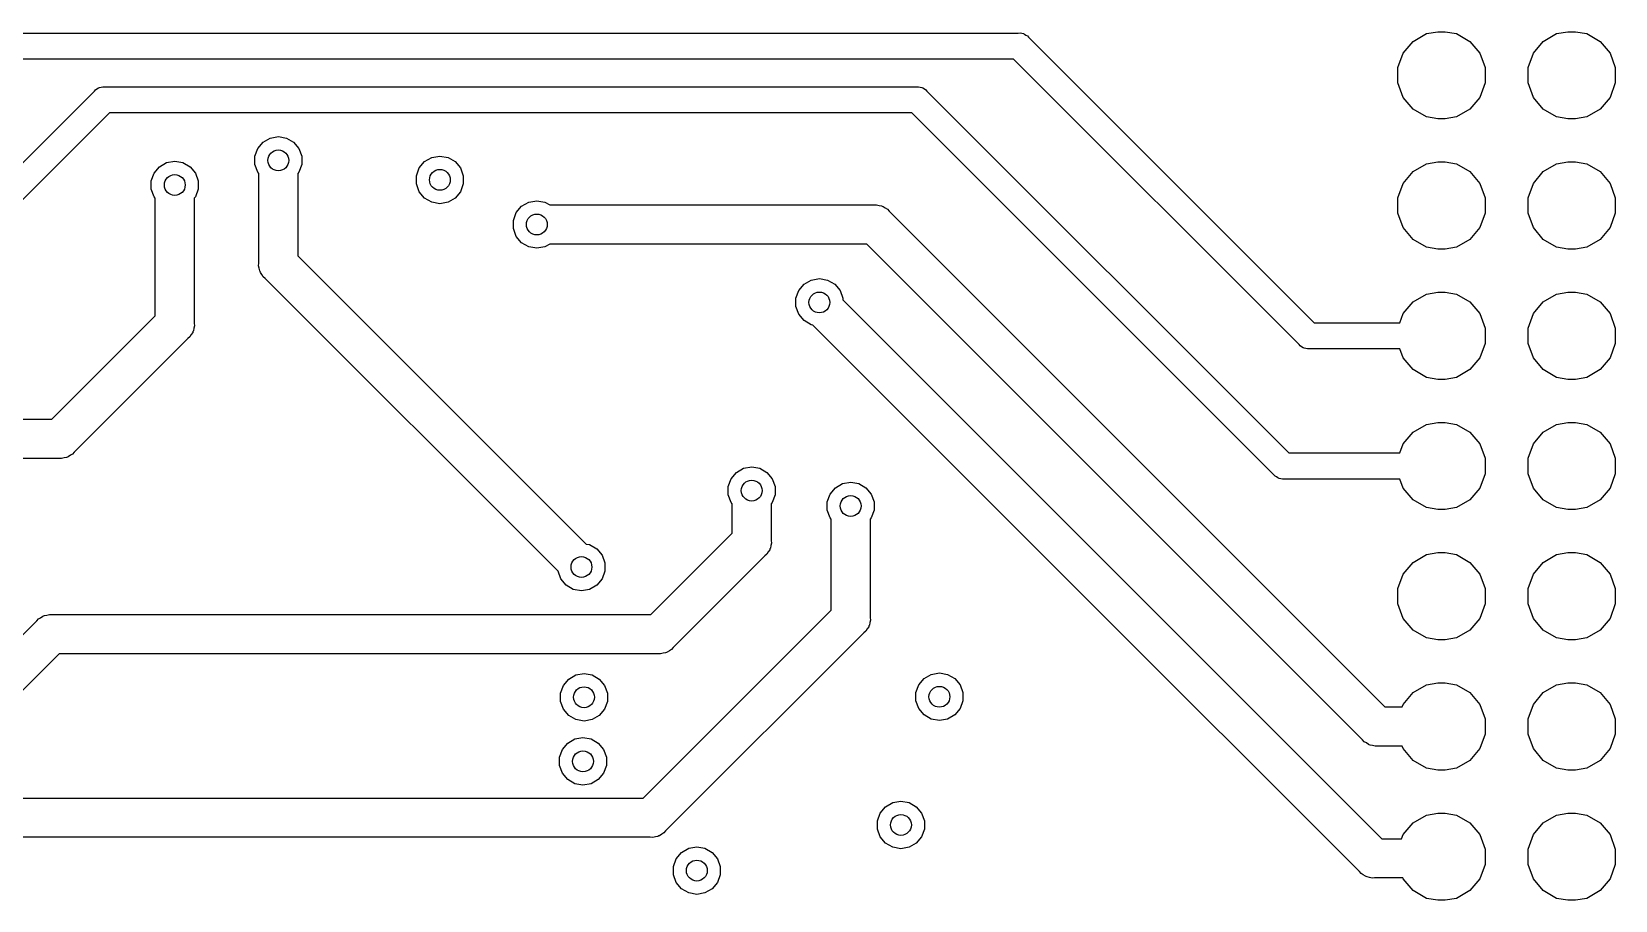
# Model space of a CAD drawing. Extents: x 91.8 to 190.2, y -113.9 to -59.9.
# Drawn here: x 157.4 to 188.28, y -94.12 to -77.18 of the extents above; entities that cross this region are included whole.
import ezdxf

# ---------------------------------------------------------------- set-up
doc = ezdxf.new("R2010")
doc.units = 0
doc.header["$MEASUREMENT"] = 0
doc.layers.add('BLACK', color=7, linetype='CONTINUOUS')

msp = doc.modelspace()

# ---------------------------------------------------------------- linework, layer by layer
at = {"layer": 'BLACK', "linetype": 'CONTINUOUS'}
for p, q in [((184.595, -77.2189), (184.816, -77.18)), ((184.816, -77.18), (184.964, -77.18)), ((184.964, -77.18), (185.185, -77.2189)), ((187.135, -77.2189), (187.356, -77.18)), ((187.356, -77.18), (187.504, -77.18)), ((187.504, -77.18), (187.725, -77.2189)), ((151.561, -77.206), (176.639, -77.206)), ((176.639, -77.206), (176.672, -77.2031)), ((176.672, -77.2031), (176.705, -77.2118)), ((176.705, -77.2118), (176.738, -77.2176)), ((176.738, -77.2176), (176.748, -77.2233)), ((176.748, -77.2233), (176.759, -77.2262)), ((176.759, -77.2262), (176.787, -77.2456)), ((176.787, -77.2456), (176.816, -77.2624)), ((176.816, -77.2624), (176.837, -77.2882)), ((176.837, -77.2882), (182.405, -82.856)), ((184.143, -77.5984), (184.335, -77.3688)), ((184.335, -77.3688), (184.595, -77.2189)), ((185.185, -77.2189), (185.445, -77.3688)), ((185.445, -77.3688), (185.637, -77.5984)), ((186.683, -77.5984), (186.875, -77.3688)), ((186.875, -77.3688), (187.135, -77.2189)), ((187.725, -77.2189), (187.985, -77.3688)), ((187.985, -77.3688), (188.177, -77.5984)), ((176.545, -77.714), (151.655, -77.714)), ((182.113, -83.2818), (176.545, -77.714)), ((184.04, -77.8801), (184.143, -77.5984)), ((185.637, -77.5984), (185.74, -77.8801)), ((186.58, -77.8801), (186.683, -77.5984)), ((188.177, -77.5984), (188.28, -77.8801)), ((184.04, -78.1799), (184.04, -77.8801)), ((185.74, -77.8801), (185.74, -78.1799)), ((186.58, -78.1799), (186.58, -77.8801)), ((188.28, -77.8801), (188.28, -78.1799)), ((154.755, -82.206), (158.623, -78.3382)), ((158.623, -78.3382), (158.644, -78.3124)), ((158.644, -78.3124), (158.673, -78.2956)), ((158.673, -78.2956), (158.701, -78.2762)), ((158.701, -78.2762), (158.712, -78.2733)), ((158.712, -78.2733), (158.722, -78.2676)), ((158.722, -78.2676), (158.755, -78.2618)), ((158.755, -78.2618), (158.788, -78.2531)), ((158.788, -78.2531), (158.821, -78.256)), ((158.821, -78.256), (174.659, -78.256)), ((174.659, -78.256), (174.692, -78.2531)), ((174.692, -78.2531), (174.725, -78.2618)), ((174.725, -78.2618), (174.758, -78.2676)), ((174.758, -78.2676), (174.768, -78.2733)), ((174.768, -78.2733), (174.779, -78.2762)), ((174.779, -78.2762), (174.807, -78.2956)), ((174.807, -78.2956), (174.836, -78.3124)), ((174.836, -78.3124), (174.857, -78.3382)), ((174.857, -78.3382), (181.915, -85.396)), ((184.143, -78.4616), (184.04, -78.1799)), ((185.74, -78.1799), (185.637, -78.4616)), ((186.683, -78.4616), (186.58, -78.1799)), ((188.28, -78.1799), (188.177, -78.4616)), ((184.335, -78.6912), (184.143, -78.4616)), ((184.595, -78.8411), (184.335, -78.6912)), ((185.445, -78.6912), (185.185, -78.8411)), ((185.637, -78.4616), (185.445, -78.6912)), ((186.875, -78.6912), (186.683, -78.4616)), ((187.135, -78.8411), (186.875, -78.6912)), ((187.985, -78.6912), (187.725, -78.8411)), ((188.177, -78.4616), (187.985, -78.6912)), ((158.915, -78.764), (155.047, -82.6318)), ((174.565, -78.764), (158.915, -78.764)), ((181.623, -85.8218), (174.565, -78.764)), ((184.816, -78.88), (184.595, -78.8411)), ((184.964, -78.88), (184.816, -78.88)), ((185.185, -78.8411), (184.964, -78.88)), ((187.356, -78.88), (187.135, -78.8411)), ((187.504, -78.88), (187.356, -78.88)), ((187.725, -78.8411), (187.504, -78.88)), ((161.808, -79.4579), (161.912, -79.3344)), ((161.912, -79.3344), (162.051, -79.2537)), ((162.051, -79.2537), (162.21, -79.2257)), ((162.21, -79.2257), (162.369, -79.2537)), ((162.369, -79.2537), (162.508, -79.3344)), ((162.508, -79.3344), (162.612, -79.4579)), ((161.753, -79.6094), (161.808, -79.4579)), ((161.753, -79.7706), (161.753, -79.6094)), ((162.612, -79.4579), (162.667, -79.6094)), ((162.667, -79.6094), (162.667, -79.7706)), ((165.062, -79.7144), (165.201, -79.6337)), ((165.201, -79.6337), (165.36, -79.6057)), ((165.36, -79.6057), (165.519, -79.6337)), ((165.519, -79.6337), (165.658, -79.7144)), ((159.733, -80.0894), (159.788, -79.9379)), ((159.788, -79.9379), (159.892, -79.8144)), ((159.892, -79.8144), (160.031, -79.7337)), ((160.031, -79.7337), (160.19, -79.7057)), ((160.19, -79.7057), (160.349, -79.7337)), ((160.349, -79.7337), (160.488, -79.8144)), ((160.488, -79.8144), (160.592, -79.9379)), ((160.592, -79.9379), (160.647, -80.0894)), ((161.808, -79.9221), (161.753, -79.7706)), ((161.829, -79.9472), (161.808, -79.9221)), ((161.829, -81.6934), (161.829, -79.9472)), ((162.612, -79.9221), (162.591, -79.9472)), ((162.591, -79.9472), (162.591, -81.5522)), ((162.667, -79.7706), (162.612, -79.9221)), ((164.903, -79.9894), (164.958, -79.8379)), ((164.958, -79.8379), (165.062, -79.7144)), ((165.658, -79.7144), (165.762, -79.8379)), ((165.762, -79.8379), (165.817, -79.9894)), ((184.143, -80.1384), (184.335, -79.9088)), ((184.335, -79.9088), (184.595, -79.7589)), ((184.595, -79.7589), (184.816, -79.72)), ((184.816, -79.72), (184.964, -79.72)), ((184.964, -79.72), (185.185, -79.7589)), ((185.185, -79.7589), (185.445, -79.9088)), ((185.445, -79.9088), (185.637, -80.1384)), ((186.683, -80.1384), (186.875, -79.9088)), ((186.875, -79.9088), (187.135, -79.7589)), ((187.135, -79.7589), (187.356, -79.72)), ((187.356, -79.72), (187.504, -79.72)), ((187.504, -79.72), (187.725, -79.7589)), ((187.725, -79.7589), (187.985, -79.9088)), ((187.985, -79.9088), (188.177, -80.1384)), ((159.733, -80.2506), (159.733, -80.0894)), ((159.788, -80.4021), (159.733, -80.2506)), ((160.647, -80.2506), (160.592, -80.4021)), ((160.647, -80.0894), (160.647, -80.2506)), ((164.903, -80.1506), (164.903, -79.9894)), ((164.958, -80.3021), (164.903, -80.1506)), ((165.817, -80.1506), (165.762, -80.3021)), ((165.817, -79.9894), (165.817, -80.1506)), ((184.04, -80.4201), (184.143, -80.1384)), ((185.637, -80.1384), (185.74, -80.4201)), ((186.58, -80.4201), (186.683, -80.1384)), ((188.177, -80.1384), (188.28, -80.4201)), ((159.809, -80.4272), (159.788, -80.4021)), ((159.809, -82.7222), (159.809, -80.4272)), ((160.592, -80.4021), (160.571, -80.4272)), ((160.571, -80.4272), (160.571, -82.8634)), ((165.062, -80.4256), (164.958, -80.3021)), ((165.201, -80.5063), (165.062, -80.4256)), ((165.36, -80.5343), (165.201, -80.5063)), ((165.519, -80.5063), (165.36, -80.5343)), ((165.658, -80.4256), (165.519, -80.5063)), ((165.762, -80.3021), (165.658, -80.4256)), ((166.848, -80.7079), (166.952, -80.5844)), ((166.952, -80.5844), (167.091, -80.5037)), ((167.091, -80.5037), (167.25, -80.4757)), ((167.25, -80.4757), (167.409, -80.5037)), ((167.409, -80.5037), (167.504, -80.559)), ((167.504, -80.559), (173.823, -80.559)), ((173.823, -80.559), (173.874, -80.5546)), ((173.874, -80.5546), (173.923, -80.5677)), ((173.923, -80.5677), (173.972, -80.5765)), ((173.972, -80.5765), (173.987, -80.585)), ((173.987, -80.585), (174.004, -80.5894)), ((174.004, -80.5894), (174.045, -80.6184)), ((184.04, -80.7199), (184.04, -80.4201)), ((185.74, -80.4201), (185.74, -80.7199)), ((186.58, -80.7199), (186.58, -80.4201)), ((188.28, -80.4201), (188.28, -80.7199)), ((166.793, -80.8594), (166.848, -80.7079)), ((166.793, -81.0206), (166.793, -80.8594)), ((174.045, -80.6184), (174.089, -80.6436)), ((174.089, -80.6436), (174.121, -80.6824)), ((174.121, -80.6824), (183.788, -90.349)), ((184.143, -81.0016), (184.04, -80.7199)), ((185.74, -80.7199), (185.637, -81.0016)), ((186.683, -81.0016), (186.58, -80.7199)), ((188.28, -80.7199), (188.177, -81.0016)), ((166.848, -81.1721), (166.793, -81.0206)), ((166.952, -81.2956), (166.848, -81.1721)), ((184.335, -81.2312), (184.143, -81.0016)), ((185.637, -81.0016), (185.445, -81.2312)), ((186.875, -81.2312), (186.683, -81.0016)), ((188.177, -81.0016), (187.985, -81.2312)), ((167.091, -81.3763), (166.952, -81.2956)), ((167.25, -81.4043), (167.091, -81.3763)), ((167.409, -81.3763), (167.25, -81.4043)), ((167.504, -81.321), (167.409, -81.3763)), ((173.682, -81.321), (167.504, -81.321)), ((183.349, -90.9876), (173.682, -81.321)), ((184.595, -81.3811), (184.335, -81.2312)), ((184.816, -81.42), (184.595, -81.3811)), ((184.964, -81.42), (184.816, -81.42)), ((185.185, -81.3811), (184.964, -81.42)), ((185.445, -81.2312), (185.185, -81.3811)), ((187.135, -81.3811), (186.875, -81.2312)), ((187.356, -81.42), (187.135, -81.3811)), ((187.504, -81.42), (187.356, -81.42)), ((187.725, -81.3811), (187.504, -81.42)), ((187.985, -81.2312), (187.725, -81.3811)), ((161.825, -81.7437), (161.829, -81.6934)), ((161.838, -81.7926), (161.825, -81.7437)), ((161.846, -81.8423), (161.838, -81.7926)), ((162.591, -81.5522), (168.211, -87.1717)), ((161.855, -81.8571), (161.846, -81.8423)), ((161.859, -81.8735), (161.855, -81.8571)), ((161.888, -81.9149), (161.859, -81.8735)), ((161.914, -81.9587), (161.888, -81.9149)), ((161.952, -81.9912), (161.914, -81.9587)), ((167.663, -87.7022), (161.952, -81.9912)), ((172.358, -82.2279), (172.462, -82.1044)), ((172.462, -82.1044), (172.601, -82.0237)), ((172.601, -82.0237), (172.76, -81.9957)), ((172.76, -81.9957), (172.919, -82.0237)), ((172.919, -82.0237), (173.058, -82.1044)), ((173.058, -82.1044), (173.162, -82.2279)), ((172.303, -82.3794), (172.358, -82.2279)), ((172.303, -82.5406), (172.303, -82.3794)), ((173.162, -82.2279), (173.217, -82.3794)), ((173.217, -82.3794), (173.217, -82.4084)), ((173.217, -82.4084), (178.423, -87.6142)), ((184.143, -82.6784), (184.335, -82.4488)), ((184.335, -82.4488), (184.595, -82.2989)), ((184.595, -82.2989), (184.816, -82.26)), ((184.816, -82.26), (184.964, -82.26)), ((184.964, -82.26), (185.185, -82.2989)), ((185.185, -82.2989), (185.445, -82.4488)), ((185.445, -82.4488), (185.637, -82.6784)), ((186.683, -82.6784), (186.875, -82.4488)), ((186.875, -82.4488), (187.135, -82.2989)), ((187.135, -82.2989), (187.356, -82.26)), ((187.356, -82.26), (187.504, -82.26)), ((187.504, -82.26), (187.725, -82.2989)), ((187.725, -82.2989), (187.985, -82.4488)), ((187.985, -82.4488), (188.177, -82.6784)), ((157.792, -84.739), (159.809, -82.7222)), ((172.358, -82.6921), (172.303, -82.5406)), ((172.462, -82.8156), (172.358, -82.6921)), ((184.078, -82.856), (184.143, -82.6784)), ((185.637, -82.6784), (185.74, -82.9601)), ((186.58, -82.9601), (186.683, -82.6784)), ((188.177, -82.6784), (188.28, -82.9601)), ((160.541, -83.0435), (160.512, -83.0849)), ((160.545, -83.0271), (160.541, -83.0435)), ((160.554, -83.0123), (160.545, -83.0271)), ((160.562, -82.9625), (160.554, -83.0123)), ((160.575, -82.9137), (160.562, -82.9625)), ((160.571, -82.8634), (160.575, -82.9137)), ((172.601, -82.8963), (172.462, -82.8156)), ((172.633, -82.9019), (172.601, -82.8963)), ((177.884, -88.153), (172.633, -82.9019)), ((182.405, -82.856), (184.078, -82.856)), ((185.74, -82.9601), (185.74, -83.2599)), ((186.58, -83.2599), (186.58, -82.9601)), ((188.28, -82.9601), (188.28, -83.2599)), ((160.448, -83.1612), (158.231, -85.3776)), ((160.486, -83.1287), (160.448, -83.1612)), ((160.512, -83.0849), (160.486, -83.1287)), ((182.134, -83.3076), (182.113, -83.2818)), ((182.163, -83.3244), (182.134, -83.3076)), ((182.191, -83.3438), (182.163, -83.3244)), ((182.202, -83.3467), (182.191, -83.3438)), ((182.212, -83.3524), (182.202, -83.3467)), ((182.245, -83.3582), (182.212, -83.3524)), ((182.278, -83.3669), (182.245, -83.3582)), ((182.311, -83.364), (182.278, -83.3669)), ((184.078, -83.364), (182.311, -83.364)), ((184.143, -83.5416), (184.078, -83.364)), ((185.74, -83.2599), (185.637, -83.5416)), ((186.683, -83.5416), (186.58, -83.2599)), ((188.28, -83.2599), (188.177, -83.5416)), ((184.335, -83.7712), (184.143, -83.5416)), ((185.637, -83.5416), (185.445, -83.7712)), ((186.875, -83.7712), (186.683, -83.5416)), ((188.177, -83.5416), (187.985, -83.7712)), ((184.595, -83.9211), (184.335, -83.7712)), ((184.816, -83.96), (184.595, -83.9211)), ((184.964, -83.96), (184.816, -83.96)), ((185.185, -83.9211), (184.964, -83.96)), ((185.445, -83.7712), (185.185, -83.9211)), ((187.135, -83.9211), (186.875, -83.7712)), ((187.356, -83.96), (187.135, -83.9211)), ((187.504, -83.96), (187.356, -83.96)), ((187.725, -83.9211), (187.504, -83.96)), ((187.985, -83.7712), (187.725, -83.9211)), ((150.88, -84.739), (157.792, -84.739)), ((184.335, -84.9888), (184.595, -84.8389)), ((184.595, -84.8389), (184.816, -84.8)), ((184.816, -84.8), (184.964, -84.8)), ((184.964, -84.8), (185.185, -84.8389)), ((185.185, -84.8389), (185.445, -84.9888)), ((186.875, -84.9888), (187.135, -84.8389)), ((187.135, -84.8389), (187.356, -84.8)), ((187.356, -84.8), (187.504, -84.8)), ((187.504, -84.8), (187.725, -84.8389)), ((187.725, -84.8389), (187.985, -84.9888)), ((184.078, -85.396), (184.143, -85.2184)), ((184.143, -85.2184), (184.335, -84.9888)), ((185.445, -84.9888), (185.637, -85.2184)), ((185.637, -85.2184), (185.74, -85.5001)), ((186.58, -85.5001), (186.683, -85.2184)), ((186.683, -85.2184), (186.875, -84.9888)), ((187.985, -84.9888), (188.177, -85.2184)), ((188.177, -85.2184), (188.28, -85.5001)), ((157.933, -85.501), (150.949, -85.501)), ((157.984, -85.5054), (157.933, -85.501)), ((158.033, -85.4923), (157.984, -85.5054)), ((158.082, -85.4835), (158.033, -85.4923)), ((158.097, -85.475), (158.082, -85.4835)), ((158.113, -85.4706), (158.097, -85.475)), ((158.155, -85.4416), (158.113, -85.4706)), ((158.199, -85.4164), (158.155, -85.4416)), ((158.231, -85.3776), (158.199, -85.4164)), ((181.915, -85.396), (184.078, -85.396)), ((185.74, -85.5001), (185.74, -85.7999)), ((186.58, -85.7999), (186.58, -85.5001)), ((188.28, -85.5001), (188.28, -85.7999)), ((171.038, -85.8979), (171.142, -85.7744)), ((171.142, -85.7744), (171.281, -85.6937)), ((171.281, -85.6937), (171.44, -85.6657)), ((171.44, -85.6657), (171.599, -85.6937)), ((171.599, -85.6937), (171.738, -85.7744)), ((171.738, -85.7744), (171.842, -85.8979)), ((181.644, -85.8476), (181.623, -85.8218)), ((185.74, -85.7999), (185.637, -86.0816)), ((186.683, -86.0816), (186.58, -85.7999)), ((188.28, -85.7999), (188.177, -86.0816)), ((170.983, -86.0494), (171.038, -85.8979)), ((170.983, -86.2106), (170.983, -86.0494)), ((171.842, -85.8979), (171.897, -86.0494)), ((171.897, -86.0494), (171.897, -86.2106)), ((172.968, -86.1979), (173.072, -86.0744)), ((173.072, -86.0744), (173.211, -85.9937)), ((173.211, -85.9937), (173.37, -85.9657)), ((173.37, -85.9657), (173.529, -85.9937)), ((173.529, -85.9937), (173.668, -86.0744)), ((173.668, -86.0744), (173.772, -86.1979)), ((181.673, -85.8644), (181.644, -85.8476)), ((181.701, -85.8838), (181.673, -85.8644)), ((181.712, -85.8867), (181.701, -85.8838)), ((181.722, -85.8924), (181.712, -85.8867)), ((181.755, -85.8982), (181.722, -85.8924)), ((181.788, -85.9069), (181.755, -85.8982)), ((181.821, -85.904), (181.788, -85.9069)), ((184.078, -85.904), (181.821, -85.904)), ((184.143, -86.0816), (184.078, -85.904)), ((184.335, -86.3112), (184.143, -86.0816)), ((185.637, -86.0816), (185.445, -86.3112)), ((186.875, -86.3112), (186.683, -86.0816)), ((188.177, -86.0816), (187.985, -86.3112)), ((171.038, -86.3621), (170.983, -86.2106)), ((171.059, -86.3872), (171.038, -86.3621)), ((171.059, -86.9622), (171.059, -86.3872)), ((171.842, -86.3621), (171.821, -86.3872)), ((171.821, -86.3872), (171.821, -87.1034)), ((171.897, -86.2106), (171.842, -86.3621)), ((172.913, -86.3494), (172.968, -86.1979)), ((172.913, -86.5106), (172.913, -86.3494)), ((173.772, -86.1979), (173.827, -86.3494)), ((173.827, -86.3494), (173.827, -86.5106)), ((184.595, -86.4611), (184.335, -86.3112)), ((184.816, -86.5), (184.595, -86.4611)), ((185.185, -86.4611), (184.964, -86.5)), ((185.445, -86.3112), (185.185, -86.4611)), ((187.135, -86.4611), (186.875, -86.3112)), ((187.356, -86.5), (187.135, -86.4611)), ((187.725, -86.4611), (187.504, -86.5)), ((187.985, -86.3112), (187.725, -86.4611)), ((172.968, -86.6621), (172.913, -86.5106)), ((172.989, -86.6872), (172.968, -86.6621)), ((172.989, -88.4622), (172.989, -86.6872)), ((173.772, -86.6621), (173.751, -86.6872)), ((173.751, -86.6872), (173.751, -88.6034)), ((173.827, -86.5106), (173.772, -86.6621)), ((184.964, -86.5), (184.816, -86.5)), ((187.504, -86.5), (187.356, -86.5)), ((169.472, -88.549), (171.059, -86.9622)), ((168.211, -87.1717), (168.279, -87.1837)), ((168.279, -87.1837), (168.418, -87.2644)), ((168.418, -87.2644), (168.522, -87.3879)), ((168.522, -87.3879), (168.577, -87.5394)), ((171.736, -87.3687), (171.698, -87.4012)), ((171.762, -87.3249), (171.736, -87.3687)), ((171.791, -87.2835), (171.762, -87.3249)), ((171.795, -87.2671), (171.791, -87.2835)), ((171.804, -87.2523), (171.795, -87.2671)), ((171.812, -87.2025), (171.804, -87.2523)), ((171.825, -87.1537), (171.812, -87.2025)), ((171.821, -87.1034), (171.825, -87.1537)), ((184.335, -87.5288), (184.595, -87.3789)), ((184.595, -87.3789), (184.816, -87.34)), ((184.816, -87.34), (184.964, -87.34)), ((184.964, -87.34), (185.185, -87.3789)), ((185.185, -87.3789), (185.445, -87.5288)), ((186.875, -87.5288), (187.135, -87.3789)), ((187.135, -87.3789), (187.356, -87.34)), ((187.356, -87.34), (187.504, -87.34)), ((187.504, -87.34), (187.725, -87.3789)), ((187.725, -87.3789), (187.985, -87.5288)), ((168.577, -87.5394), (168.577, -87.7006)), ((171.698, -87.4012), (169.911, -89.1876)), ((178.423, -87.6142), (178.423, -87.6142)), ((178.423, -87.6142), (183.728, -92.919)), ((184.143, -87.7584), (184.335, -87.5288)), ((185.445, -87.5288), (185.637, -87.7584)), ((186.683, -87.7584), (186.875, -87.5288)), ((187.985, -87.5288), (188.177, -87.7584)), ((167.718, -87.8521), (167.663, -87.7022)), ((167.822, -87.9756), (167.718, -87.8521)), ((167.961, -88.0563), (167.822, -87.9756)), ((168.418, -87.9756), (168.279, -88.0563)), ((168.522, -87.8521), (168.418, -87.9756)), ((168.577, -87.7006), (168.522, -87.8521)), ((184.04, -88.0401), (184.143, -87.7584)), ((185.637, -87.7584), (185.74, -88.0401)), ((186.58, -88.0401), (186.683, -87.7584)), ((188.177, -87.7584), (188.28, -88.0401)), ((168.12, -88.0843), (167.961, -88.0563)), ((168.279, -88.0563), (168.12, -88.0843)), ((183.289, -93.5576), (177.884, -88.153)), ((177.884, -88.153), (177.884, -88.153)), ((184.04, -88.3399), (184.04, -88.0401)), ((185.74, -88.0401), (185.74, -88.3399)), ((186.58, -88.3399), (186.58, -88.0401)), ((188.28, -88.0401), (188.28, -88.3399)), ((157.531, -88.6336), (157.575, -88.6084)), ((157.575, -88.6084), (157.616, -88.5794)), ((157.616, -88.5794), (157.633, -88.575)), ((157.633, -88.575), (157.648, -88.5665)), ((157.648, -88.5665), (157.697, -88.5577)), ((157.697, -88.5577), (157.746, -88.5446)), ((157.746, -88.5446), (157.797, -88.549)), ((157.797, -88.549), (169.472, -88.549)), ((169.322, -92.129), (172.989, -88.4622)), ((173.751, -88.6034), (173.755, -88.6537)), ((184.143, -88.6216), (184.04, -88.3399)), ((184.335, -88.8512), (184.143, -88.6216)), ((185.637, -88.6216), (185.445, -88.8512)), ((185.74, -88.3399), (185.637, -88.6216)), ((186.683, -88.6216), (186.58, -88.3399)), ((186.875, -88.8512), (186.683, -88.6216)), ((188.177, -88.6216), (187.985, -88.8512)), ((188.28, -88.3399), (188.177, -88.6216)), ((155.329, -90.8417), (157.499, -88.6724)), ((157.499, -88.6724), (157.531, -88.6336)), ((173.628, -88.9012), (169.761, -92.7676)), ((173.666, -88.8687), (173.628, -88.9012)), ((173.692, -88.8249), (173.666, -88.8687)), ((173.721, -88.7835), (173.692, -88.8249)), ((173.725, -88.7671), (173.721, -88.7835)), ((173.734, -88.7523), (173.725, -88.7671)), ((173.742, -88.7025), (173.734, -88.7523)), ((173.755, -88.6537), (173.742, -88.7025)), ((184.595, -89.0011), (184.335, -88.8512)), ((185.445, -88.8512), (185.185, -89.0011)), ((187.135, -89.0011), (186.875, -88.8512)), ((187.985, -88.8512), (187.725, -89.0011)), ((169.879, -89.2264), (169.835, -89.2516)), ((169.911, -89.1876), (169.879, -89.2264)), ((184.816, -89.04), (184.595, -89.0011)), ((184.964, -89.04), (184.816, -89.04)), ((185.185, -89.0011), (184.964, -89.04)), ((187.356, -89.04), (187.135, -89.0011)), ((187.504, -89.04), (187.356, -89.04)), ((187.725, -89.0011), (187.504, -89.04)), ((157.938, -89.311), (155.877, -91.3722)), ((169.613, -89.311), (157.938, -89.311)), ((169.664, -89.3154), (169.613, -89.311)), ((169.713, -89.3023), (169.664, -89.3154)), ((169.762, -89.2935), (169.713, -89.3023)), ((169.777, -89.285), (169.762, -89.2935)), ((169.793, -89.2806), (169.777, -89.285)), ((169.835, -89.2516), (169.793, -89.2806)), ((167.768, -89.9279), (167.872, -89.8044)), ((167.872, -89.8044), (168.011, -89.7237)), ((168.011, -89.7237), (168.17, -89.6957)), ((168.17, -89.6957), (168.329, -89.7237)), ((168.329, -89.7237), (168.468, -89.8044)), ((168.468, -89.8044), (168.572, -89.9279)), ((174.698, -89.9179), (174.802, -89.7944)), ((174.802, -89.7944), (174.941, -89.7137)), ((174.941, -89.7137), (175.1, -89.6857)), ((175.1, -89.6857), (175.259, -89.7137)), ((175.259, -89.7137), (175.398, -89.7944)), ((175.398, -89.7944), (175.502, -89.9179)), ((167.713, -90.0794), (167.768, -89.9279)), ((167.713, -90.2406), (167.713, -90.0794)), ((168.572, -89.9279), (168.627, -90.0794)), ((168.627, -90.0794), (168.627, -90.2406)), ((174.643, -90.0694), (174.698, -89.9179)), ((174.643, -90.2306), (174.643, -90.0694)), ((175.502, -89.9179), (175.557, -90.0694)), ((175.557, -90.0694), (175.557, -90.2306)), ((184.143, -90.2984), (184.335, -90.0688)), ((184.335, -90.0688), (184.595, -89.9189)), ((184.595, -89.9189), (184.816, -89.88)), ((184.816, -89.88), (184.964, -89.88)), ((184.964, -89.88), (185.185, -89.9189)), ((185.185, -89.9189), (185.445, -90.0688)), ((185.445, -90.0688), (185.637, -90.2984)), ((186.683, -90.2984), (186.875, -90.0688)), ((186.875, -90.0688), (187.135, -89.9189)), ((187.135, -89.9189), (187.356, -89.88)), ((187.356, -89.88), (187.504, -89.88)), ((187.504, -89.88), (187.725, -89.9189)), ((187.725, -89.9189), (187.985, -90.0688)), ((187.985, -90.0688), (188.177, -90.2984)), ((167.768, -90.3921), (167.713, -90.2406)), ((167.872, -90.5156), (167.768, -90.3921)), ((168.572, -90.3921), (168.468, -90.5156)), ((168.627, -90.2406), (168.572, -90.3921)), ((174.698, -90.3821), (174.643, -90.2306)), ((174.802, -90.5056), (174.698, -90.3821)), ((175.502, -90.3821), (175.398, -90.5056)), ((175.557, -90.2306), (175.502, -90.3821)), ((183.788, -90.349), (184.124, -90.349)), ((184.124, -90.349), (184.143, -90.2984)), ((185.637, -90.2984), (185.74, -90.5801)), ((186.58, -90.5801), (186.683, -90.2984)), ((188.177, -90.2984), (188.28, -90.5801)), ((168.011, -90.5963), (167.872, -90.5156)), ((168.17, -90.6243), (168.011, -90.5963)), ((168.329, -90.5963), (168.17, -90.6243)), ((168.468, -90.5156), (168.329, -90.5963)), ((174.941, -90.5863), (174.802, -90.5056)), ((175.1, -90.6143), (174.941, -90.5863)), ((175.259, -90.5863), (175.1, -90.6143)), ((175.398, -90.5056), (175.259, -90.5863)), ((185.74, -90.5801), (185.74, -90.8799)), ((186.58, -90.8799), (186.58, -90.5801)), ((188.28, -90.5801), (188.28, -90.8799)), ((167.748, -91.1779), (167.852, -91.0544)), ((167.852, -91.0544), (167.991, -90.9737)), ((167.991, -90.9737), (168.15, -90.9457)), ((168.15, -90.9457), (168.309, -90.9737)), ((168.309, -90.9737), (168.448, -91.0544)), ((168.448, -91.0544), (168.552, -91.1779)), ((183.381, -91.0264), (183.349, -90.9876)), ((183.425, -91.0516), (183.381, -91.0264)), ((183.466, -91.0806), (183.425, -91.0516)), ((183.483, -91.085), (183.466, -91.0806)), ((183.498, -91.0935), (183.483, -91.085)), ((183.547, -91.1023), (183.498, -91.0935)), ((185.74, -90.8799), (185.637, -91.1616)), ((186.683, -91.1616), (186.58, -90.8799)), ((188.28, -90.8799), (188.177, -91.1616)), ((167.693, -91.3294), (167.748, -91.1779)), ((167.693, -91.4906), (167.693, -91.3294)), ((168.552, -91.1779), (168.607, -91.3294)), ((168.607, -91.3294), (168.607, -91.4906)), ((183.596, -91.1154), (183.547, -91.1023)), ((183.647, -91.111), (183.596, -91.1154)), ((184.124, -91.111), (183.647, -91.111)), ((184.143, -91.1616), (184.124, -91.111)), ((184.335, -91.3912), (184.143, -91.1616)), ((184.595, -91.5411), (184.335, -91.3912)), ((185.445, -91.3912), (185.185, -91.5411)), ((185.637, -91.1616), (185.445, -91.3912)), ((186.875, -91.3912), (186.683, -91.1616)), ((187.135, -91.5411), (186.875, -91.3912)), ((187.985, -91.3912), (187.725, -91.5411)), ((188.177, -91.1616), (187.985, -91.3912)), ((167.748, -91.6421), (167.693, -91.4906)), ((167.852, -91.7656), (167.748, -91.6421)), ((168.552, -91.6421), (168.448, -91.7656)), ((168.607, -91.4906), (168.552, -91.6421)), ((184.816, -91.58), (184.595, -91.5411)), ((184.964, -91.58), (184.816, -91.58)), ((185.185, -91.5411), (184.964, -91.58)), ((187.356, -91.58), (187.135, -91.5411)), ((187.504, -91.58), (187.356, -91.58)), ((187.725, -91.5411), (187.504, -91.58)), ((167.991, -91.8463), (167.852, -91.7656)), ((168.15, -91.8743), (167.991, -91.8463)), ((168.309, -91.8463), (168.15, -91.8743)), ((168.448, -91.7656), (168.309, -91.8463)), ((150.848, -92.129), (169.322, -92.129)), ((173.948, -92.4179), (174.052, -92.2944)), ((174.052, -92.2944), (174.191, -92.2137)), ((174.191, -92.2137), (174.35, -92.1857)), ((174.35, -92.1857), (174.509, -92.2137)), ((174.509, -92.2137), (174.648, -92.2944)), ((174.648, -92.2944), (174.752, -92.4179)), ((173.893, -92.5694), (173.948, -92.4179)), ((173.893, -92.7306), (173.893, -92.5694)), ((174.752, -92.4179), (174.807, -92.5694)), ((174.807, -92.5694), (174.807, -92.7306)), ((184.143, -92.8384), (184.335, -92.6088)), ((184.335, -92.6088), (184.595, -92.4589)), ((184.595, -92.4589), (184.816, -92.42)), ((184.816, -92.42), (184.964, -92.42)), ((184.964, -92.42), (185.185, -92.4589)), ((185.185, -92.4589), (185.445, -92.6088)), ((185.445, -92.6088), (185.637, -92.8384)), ((186.683, -92.8384), (186.875, -92.6088)), ((186.875, -92.6088), (187.135, -92.4589)), ((187.135, -92.4589), (187.356, -92.42)), ((187.356, -92.42), (187.504, -92.42)), ((187.504, -92.42), (187.725, -92.4589)), ((187.725, -92.4589), (187.985, -92.6088)), ((187.985, -92.6088), (188.177, -92.8384)), ((169.463, -92.891), (150.707, -92.891)), ((169.514, -92.8954), (169.463, -92.891)), ((169.563, -92.8823), (169.514, -92.8954)), ((169.612, -92.8735), (169.563, -92.8823)), ((169.627, -92.865), (169.612, -92.8735)), ((169.643, -92.8606), (169.627, -92.865)), ((169.685, -92.8316), (169.643, -92.8606)), ((169.729, -92.8064), (169.685, -92.8316)), ((169.761, -92.7676), (169.729, -92.8064)), ((173.948, -92.8821), (173.893, -92.7306)), ((174.052, -93.0056), (173.948, -92.8821)), ((174.752, -92.8821), (174.648, -93.0056)), ((174.807, -92.7306), (174.752, -92.8821)), ((183.728, -92.919), (184.113, -92.919)), ((184.113, -92.919), (184.143, -92.8384)), ((185.637, -92.8384), (185.74, -93.1201)), ((186.58, -93.1201), (186.683, -92.8384)), ((188.177, -92.8384), (188.28, -93.1201)), ((169.968, -93.3079), (170.072, -93.1844)), ((170.072, -93.1844), (170.211, -93.1037)), ((170.211, -93.1037), (170.37, -93.0757)), ((170.37, -93.0757), (170.529, -93.1037)), ((170.529, -93.1037), (170.668, -93.1844)), ((170.668, -93.1844), (170.772, -93.3079)), ((174.191, -93.0863), (174.052, -93.0056)), ((174.35, -93.1143), (174.191, -93.0863)), ((174.509, -93.0863), (174.35, -93.1143)), ((174.648, -93.0056), (174.509, -93.0863)), ((185.74, -93.1201), (185.74, -93.4199)), ((186.58, -93.4199), (186.58, -93.1201)), ((188.28, -93.1201), (188.28, -93.4199)), ((169.913, -93.4594), (169.968, -93.3079)), ((169.913, -93.6206), (169.913, -93.4594)), ((170.772, -93.3079), (170.827, -93.4594)), ((170.827, -93.4594), (170.827, -93.6206)), ((183.321, -93.5964), (183.289, -93.5576)), ((185.74, -93.4199), (185.637, -93.7016)), ((186.683, -93.7016), (186.58, -93.4199)), ((188.28, -93.4199), (188.177, -93.7016)), ((169.968, -93.7721), (169.913, -93.6206)), ((170.072, -93.8956), (169.968, -93.7721)), ((170.772, -93.7721), (170.668, -93.8956)), ((170.827, -93.6206), (170.772, -93.7721)), ((183.365, -93.6216), (183.321, -93.5964)), ((183.406, -93.6506), (183.365, -93.6216)), ((183.423, -93.655), (183.406, -93.6506)), ((183.438, -93.6635), (183.423, -93.655)), ((183.487, -93.6723), (183.438, -93.6635)), ((183.536, -93.6854), (183.487, -93.6723)), ((183.587, -93.681), (183.536, -93.6854)), ((184.135, -93.681), (183.587, -93.681)), ((184.143, -93.7016), (184.135, -93.681)), ((184.335, -93.9312), (184.143, -93.7016)), ((185.637, -93.7016), (185.445, -93.9312)), ((186.875, -93.9312), (186.683, -93.7016)), ((188.177, -93.7016), (187.985, -93.9312)), ((170.211, -93.9763), (170.072, -93.8956)), ((170.37, -94.0043), (170.211, -93.9763)), ((170.529, -93.9763), (170.37, -94.0043)), ((170.668, -93.8956), (170.529, -93.9763)), ((184.595, -94.0811), (184.335, -93.9312)), ((184.816, -94.12), (184.595, -94.0811)), ((184.964, -94.12), (184.816, -94.12)), ((185.185, -94.0811), (184.964, -94.12)), ((185.445, -93.9312), (185.185, -94.0811)), ((187.135, -94.0811), (186.875, -93.9312)), ((187.356, -94.12), (187.135, -94.0811)), ((187.504, -94.12), (187.356, -94.12)), ((187.725, -94.0811), (187.504, -94.12)), ((187.985, -93.9312), (187.725, -94.0811))]:
    msp.add_line(p, q, dxfattribs=at)
at = {"layer": 'BLACK'}
for centre in [(162.21, -79.69), (160.19, -80.17), (165.36, -80.07), (167.25, -80.94), (172.76, -82.46), (171.44, -86.13), (173.37, -86.43), (168.12, -87.62), (168.17, -90.16), (175.1, -90.15), (168.15, -91.41), (174.35, -92.65), (170.37, -93.54)]:
    msp.add_circle(centre, 0.2032, dxfattribs=at)

doc.saveas('drawing.dxf')
